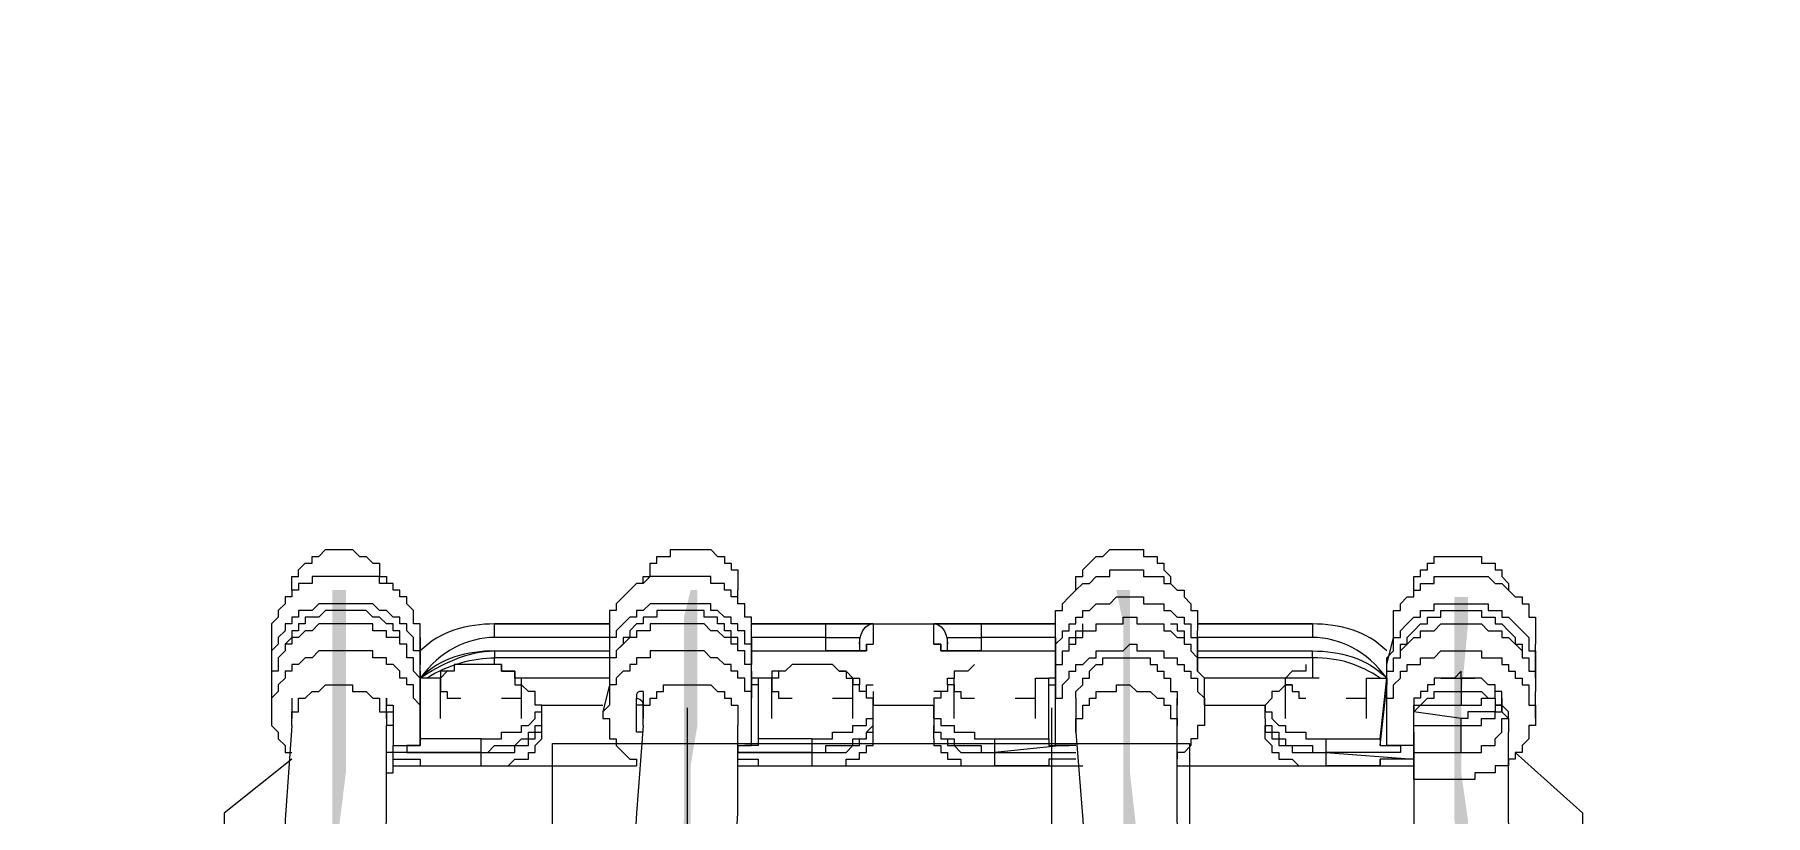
# Model space of a CAD drawing. Header units: millimetres. Extents: x 25083 to 52777, y 24772 to 45779.
# Drawn here: x 49221.9 to 49317, y 36977 to 37019.9 of the extents above; entities that cross this region are included whole.
import ezdxf

# ---------------------------------------------------------------- set-up
doc = ezdxf.new("R2010")
doc.units = ezdxf.units.MM
doc.layers.add('小车', color=7, linetype='Continuous')
doc.styles.get("Standard").update_dxf_attribs({"font": ''})
doc.styles.get('Standard').set_extended_font_data('SimSun')
doc.dimstyles.new('15', dxfattribs={"dimtxt": 15, "dimasz": 10, "dimexe": 2, "dimexo": 1, "dimgap": 1, "dimtad": 1, "dimdsep": 46, "dimtxsty": 'Standard', "dimcen": 2.5, "dimadec": 0, "dimazin": 0, "dimtfac": 1, "dimtmove": 2, "dimatfit": 3, "dimfxl": 1, "dimtolj": 1, "dimarcsym": 0})

# ---------------------------------------------------------------- blocks, each defined once
blk = doc.blocks.new('zw$D2F4')
h = blk.add_hatch(color=7)
h.dxf.hatch_style = 2
h.paths.add_polyline_path([(349.077, 1107.021), (349.077, 1108.878), (348.335, 1108.878), (348.335, 1107.021)])
h = blk.add_hatch(color=7)
h.dxf.hatch_style = 2
h.paths.add_polyline_path([(368.388, 1107.393), (368.388, 1108.878), (368.017, 1108.878), (367.645, 1107.393)])
h = blk.add_hatch(color=7)
h.dxf.hatch_style = 2
h.paths.add_polyline_path([(392.155, 1107.021), (392.155, 1108.878), (391.412, 1108.878), (391.784, 1107.021)])
h = blk.add_hatch(color=7)
h.dxf.hatch_style = 2
h.paths.add_polyline_path([(410.723, 1107.021), (410.723, 1108.507), (409.98, 1108.507), (409.98, 1107.021)])
h = blk.add_hatch(color=7)
h.dxf.hatch_style = 2
h.paths.add_polyline_path([(349.077, 1102.936), (349.077, 1107.021), (348.335, 1107.021), (348.335, 1102.936)])
h = blk.add_hatch(color=7)
h.dxf.hatch_style = 2
h.paths.add_polyline_path([(368.388, 1103.308), (368.388, 1107.393), (367.645, 1107.393), (367.645, 1103.308)])
h = blk.add_hatch(color=7)
h.dxf.hatch_style = 2
h.paths.add_polyline_path([(392.155, 1102.936), (392.155, 1107.021), (391.784, 1107.021), (391.784, 1102.936)])
h = blk.add_hatch(color=7)
h.dxf.hatch_style = 2
h.paths.add_polyline_path([(410.352, 1102.936), (410.723, 1107.021), (409.98, 1107.021), (409.98, 1102.936)])
h = blk.add_hatch(color=7)
h.dxf.hatch_style = 2
h.paths.add_polyline_path([(368.388, 1101.451), (368.388, 1103.308), (367.645, 1103.308), (367.645, 1101.451)])
h = blk.add_hatch(color=7)
h.dxf.hatch_style = 2
h.paths.add_polyline_path([(349.077, 1101.451), (349.077, 1102.936), (348.335, 1102.936), (348.335, 1101.451)])
h = blk.add_hatch(color=7)
h.dxf.hatch_style = 2
h.paths.add_polyline_path([(392.155, 1101.079), (392.155, 1102.936), (391.784, 1102.936), (391.784, 1101.079)])
h = blk.add_hatch(color=7)
h.dxf.hatch_style = 2
h.paths.add_polyline_path([(410.352, 1101.079), (410.352, 1102.936), (409.98, 1102.936), (409.98, 1101.079)])
h = blk.add_hatch(color=7)
edge = h.paths.add_edge_path(flags=0)
edge.add_spline(control_points=[(347.221, 1052.431), (347.221, 1052.431), (347.221, 1063.201), (347.221, 1063.201), (347.221, 1063.201), (346.849, 1063.201), (346.849, 1063.201), (346.849, 1063.201), (346.849, 1052.431), (346.849, 1052.431), (346.849, 1052.431), (347.221, 1052.431), (347.221, 1052.431), (347.221, 1052.431), (347.221, 1052.431), (347.221, 1052.431)], knot_values=[0, 0, 0, 0, 1, 1, 1, 2, 2, 2, 3, 3, 3, 4, 4, 4, 5, 5, 5, 5], degree=3, periodic=0)
edge = h.paths.add_edge_path(flags=0)
edge.add_spline(control_points=[(347.963, 1073.599), (347.963, 1073.599), (347.963, 1077.684), (347.963, 1077.684), (347.963, 1077.684), (348.335, 1082.883), (348.335, 1082.883), (348.335, 1082.883), (348.335, 1087.711), (348.335, 1087.711), (348.335, 1087.711), (348.706, 1092.167), (348.706, 1092.167), (348.706, 1092.167), (348.706, 1095.88), (348.706, 1095.88), (348.706, 1095.88), (349.077, 1098.851), (349.077, 1098.851), (349.077, 1098.851), (349.077, 1101.451), (349.077, 1101.451), (349.077, 1101.451), (348.335, 1101.451), (348.335, 1101.451), (348.335, 1101.451), (348.335, 1098.851), (348.335, 1098.851), (348.335, 1098.851), (348.335, 1098.851), (348.335, 1098.851), (348.335, 1098.851), (348.335, 1092.167), (348.335, 1092.167), (348.335, 1092.167), (347.963, 1087.711), (347.963, 1087.711), (347.963, 1087.711), (347.592, 1082.883), (347.592, 1082.883), (347.592, 1082.883), (347.592, 1077.684), (347.592, 1077.684), (347.592, 1077.684), (347.221, 1074.342), (347.221, 1074.342), (347.221, 1074.342), (347.221, 1073.599), (347.221, 1073.599), (347.221, 1073.599), (347.963, 1073.599), (347.963, 1073.599), (347.963, 1073.599), (347.963, 1073.599), (347.963, 1073.599)], knot_values=[0, 0, 0, 0, 1, 1, 1, 2, 2, 2, 3, 3, 3, 4, 4, 4, 5, 5, 5, 6, 6, 6, 7, 7, 7, 8, 8, 8, 9, 9, 9, 10, 10, 10, 11, 11, 11, 12, 12, 12, 13, 13, 13, 14, 14, 14, 15, 15, 15, 16, 16, 16, 17, 17, 17, 18, 18, 18, 18], degree=3, periodic=0)
h = blk.add_hatch(color=7)
edge = h.paths.add_edge_path(flags=0)
edge.add_spline(control_points=[(366.16, 1052.803), (366.16, 1052.803), (366.16, 1060.601), (366.16, 1060.601), (366.16, 1060.601), (366.531, 1063.572), (366.531, 1063.572), (366.531, 1063.572), (365.789, 1063.572), (365.789, 1063.572), (365.789, 1063.572), (365.789, 1052.803), (365.789, 1052.803), (365.789, 1052.803), (366.16, 1052.803), (366.16, 1052.803), (366.16, 1052.803), (366.16, 1052.803), (366.16, 1052.803)], knot_values=[0, 0, 0, 0, 1, 1, 1, 2, 2, 2, 3, 3, 3, 4, 4, 4, 5, 5, 5, 6, 6, 6, 6], degree=3, periodic=0)
edge = h.paths.add_edge_path(flags=0)
edge.add_spline(control_points=[(366.903, 1073.97), (366.903, 1073.97), (366.903, 1077.684), (366.903, 1077.684), (366.903, 1077.684), (367.274, 1082.883), (367.274, 1082.883), (367.274, 1082.883), (367.645, 1087.711), (367.645, 1087.711), (367.645, 1087.711), (368.017, 1092.167), (368.017, 1092.167), (368.017, 1092.167), (368.017, 1099.223), (368.017, 1099.223), (368.017, 1099.223), (368.388, 1101.451), (368.388, 1101.451), (368.388, 1101.451), (367.645, 1101.451), (367.645, 1101.451), (367.645, 1101.451), (367.645, 1099.223), (367.645, 1099.223), (367.645, 1099.223), (367.645, 1099.223), (367.645, 1099.223), (367.645, 1099.223), (367.645, 1096.252), (367.645, 1096.252), (367.645, 1096.252), (367.274, 1092.167), (367.274, 1092.167), (367.274, 1092.167), (367.274, 1087.711), (367.274, 1087.711), (367.274, 1087.711), (366.903, 1082.883), (366.903, 1082.883), (366.903, 1082.883), (366.531, 1077.684), (366.531, 1077.684), (366.531, 1077.684), (366.531, 1074.713), (366.531, 1074.713), (366.531, 1074.713), (366.16, 1073.97), (366.16, 1073.97), (366.16, 1073.97), (366.903, 1073.97), (366.903, 1073.97), (366.903, 1073.97), (366.903, 1073.97), (366.903, 1073.97)], knot_values=[0, 0, 0, 0, 1, 1, 1, 2, 2, 2, 3, 3, 3, 4, 4, 4, 5, 5, 5, 6, 6, 6, 7, 7, 7, 8, 8, 8, 9, 9, 9, 10, 10, 10, 11, 11, 11, 12, 12, 12, 13, 13, 13, 14, 14, 14, 15, 15, 15, 16, 16, 16, 17, 17, 17, 18, 18, 18, 18], degree=3, periodic=0)
h = blk.add_hatch(color=7)
edge = h.paths.add_edge_path(flags=0)
edge.add_spline(control_points=[(394.383, 1052.06), (394.383, 1052.06), (394.383, 1055.774), (394.383, 1055.774), (394.383, 1055.774), (394.012, 1059.487), (394.012, 1059.487), (394.012, 1059.487), (394.012, 1062.458), (394.012, 1062.458), (394.012, 1062.458), (393.641, 1062.458), (393.641, 1062.458), (393.641, 1062.458), (393.641, 1052.06), (393.641, 1052.06), (393.641, 1052.06), (394.383, 1052.06), (394.383, 1052.06), (394.383, 1052.06), (394.383, 1052.06), (394.383, 1052.06)], knot_values=[0, 0, 0, 0, 1, 1, 1, 2, 2, 2, 3, 3, 3, 4, 4, 4, 5, 5, 5, 6, 6, 6, 7, 7, 7, 7], degree=3, periodic=0)
edge = h.paths.add_edge_path(flags=0)
edge.add_spline(control_points=[(393.641, 1073.227), (393.641, 1073.227), (393.641, 1076.57), (393.641, 1076.57), (393.641, 1076.57), (393.269, 1081.769), (393.269, 1081.769), (393.269, 1081.769), (392.526, 1091.424), (392.526, 1091.424), (392.526, 1091.424), (392.526, 1095.509), (392.526, 1095.509), (392.526, 1095.509), (392.155, 1098.851), (392.155, 1098.851), (392.155, 1098.851), (392.155, 1101.079), (392.155, 1101.079), (392.155, 1101.079), (391.784, 1101.079), (391.784, 1101.079), (391.784, 1101.079), (391.784, 1095.509), (391.784, 1095.509), (391.784, 1095.509), (392.526, 1086.596), (392.526, 1086.596), (392.526, 1086.596), (392.526, 1081.769), (392.526, 1081.769), (392.526, 1081.769), (392.898, 1076.57), (392.898, 1076.57), (392.898, 1076.57), (393.269, 1073.599), (393.269, 1073.599), (393.269, 1073.599), (393.269, 1073.227), (393.269, 1073.227), (393.269, 1073.227), (393.641, 1073.227), (393.641, 1073.227), (393.641, 1073.227), (393.641, 1073.227), (393.641, 1073.227)], knot_values=[0, 0, 0, 0, 1, 1, 1, 2, 2, 2, 3, 3, 3, 4, 4, 4, 5, 5, 5, 6, 6, 6, 7, 7, 7, 8, 8, 8, 9, 9, 9, 10, 10, 10, 11, 11, 11, 12, 12, 12, 13, 13, 13, 14, 14, 14, 15, 15, 15, 15], degree=3, periodic=0)
h = blk.add_hatch(color=7)
edge = h.paths.add_edge_path(flags=0)
edge.add_spline(control_points=[(412.208, 1052.431), (412.208, 1052.431), (412.208, 1056.145), (412.208, 1056.145), (412.208, 1056.145), (411.837, 1060.23), (411.837, 1060.23), (411.837, 1060.23), (411.837, 1063.201), (411.837, 1063.201), (411.837, 1063.201), (411.466, 1063.201), (411.466, 1063.201), (411.466, 1063.201), (411.466, 1052.431), (411.466, 1052.431), (411.466, 1052.431), (412.208, 1052.431), (412.208, 1052.431), (412.208, 1052.431), (412.208, 1052.431), (412.208, 1052.431)], knot_values=[0, 0, 0, 0, 1, 1, 1, 2, 2, 2, 3, 3, 3, 4, 4, 4, 5, 5, 5, 6, 6, 6, 7, 7, 7, 7], degree=3, periodic=0)
edge = h.paths.add_edge_path(flags=0)
edge.add_spline(control_points=[(411.466, 1073.97), (411.466, 1073.97), (411.466, 1078.798), (411.466, 1078.798), (411.466, 1078.798), (410.723, 1088.453), (410.723, 1088.453), (410.723, 1088.453), (410.723, 1096.252), (410.723, 1096.252), (410.723, 1096.252), (410.352, 1098.851), (410.352, 1098.851), (410.352, 1098.851), (410.352, 1101.079), (410.352, 1101.079), (410.352, 1101.079), (409.98, 1101.079), (409.98, 1101.079), (409.98, 1101.079), (409.98, 1096.252), (409.98, 1096.252), (409.98, 1096.252), (410.352, 1092.91), (410.352, 1092.91), (410.352, 1092.91), (410.352, 1088.453), (410.352, 1088.453), (410.352, 1088.453), (410.723, 1083.626), (410.723, 1083.626), (410.723, 1083.626), (410.723, 1078.798), (410.723, 1078.798), (410.723, 1078.798), (411.094, 1074.713), (411.094, 1074.713), (411.094, 1074.713), (411.094, 1073.97), (411.094, 1073.97), (411.094, 1073.97), (411.466, 1073.97), (411.466, 1073.97), (411.466, 1073.97), (411.466, 1073.97), (411.466, 1073.97)], knot_values=[0, 0, 0, 0, 1, 1, 1, 2, 2, 2, 3, 3, 3, 4, 4, 4, 5, 5, 5, 6, 6, 6, 7, 7, 7, 8, 8, 8, 9, 9, 9, 10, 10, 10, 11, 11, 11, 12, 12, 12, 13, 13, 13, 14, 14, 14, 15, 15, 15, 15], degree=3, periodic=0)
at = {"color": 7, "lineweight": 5}
for points in [[(346.107, 1108.878), (346.107, 1109.621), (346.478, 1109.621), (346.478, 1109.992), (346.849, 1110.363), (347.221, 1110.363), (347.221, 1110.735), (347.592, 1110.735), (347.963, 1111.106), (348.706, 1111.106)], [(348.706, 1111.106), (349.449, 1111.106), (349.82, 1110.735), (350.192, 1110.735), (350.563, 1110.363), (350.934, 1110.363), (350.934, 1109.621), (351.306, 1109.621), (351.306, 1109.249)], [(365.417, 1109.249), (365.417, 1109.621), (365.789, 1109.621), (365.789, 1110.363), (366.16, 1110.363), (366.16, 1110.735), (366.531, 1110.735), (366.903, 1110.735), (366.903, 1111.106), (368.017, 1111.106)], [(368.017, 1111.106), (369.131, 1111.106), (369.502, 1110.735), (369.874, 1110.735), (369.874, 1110.363), (370.245, 1110.363), (370.245, 1109.992), (370.616, 1109.992), (370.616, 1108.878)], [(389.184, 1108.878), (389.184, 1109.621), (389.556, 1109.621), (389.556, 1109.992), (389.927, 1110.363), (390.298, 1110.735), (390.67, 1110.735), (391.041, 1111.106), (391.784, 1111.106)], [(391.784, 1111.106), (392.898, 1111.106), (392.898, 1110.735), (393.641, 1110.735), (393.641, 1110.363), (394.012, 1110.363), (394.012, 1109.992), (394.383, 1109.621), (394.383, 1109.249)], [(407.752, 1108.878), (407.752, 1109.621), (408.124, 1109.621), (408.124, 1109.992), (408.495, 1109.992), (408.495, 1110.363), (408.866, 1110.363), (408.866, 1110.735), (410.352, 1110.735)], [(410.352, 1110.735), (411.466, 1110.735), (411.466, 1110.363), (412.208, 1110.363), (412.208, 1109.992), (412.58, 1109.992), (412.58, 1109.621), (412.951, 1109.249), (412.951, 1108.878)], [(389.184, 1108.878), (389.556, 1109.249), (389.927, 1109.249), (390.298, 1109.621), (391.041, 1109.621), (391.041, 1109.992), (392.155, 1109.992), (392.898, 1109.992), (392.898, 1109.621), (394.012, 1109.621), (394.012, 1109.249), (394.383, 1109.249), (394.755, 1108.878)], [(353.162, 1106.278), (353.162, 1107.021), (352.791, 1107.021), (352.791, 1107.764), (352.42, 1108.135), (352.42, 1108.507), (352.048, 1108.507), (352.048, 1108.878), (351.677, 1108.878), (351.677, 1109.249), (351.306, 1109.249), (350.934, 1109.249), (350.934, 1109.621), (347.221, 1109.621), (347.221, 1109.249), (346.478, 1109.249), (346.478, 1108.878), (346.107, 1108.878), (346.107, 1108.507), (345.735, 1108.507), (345.735, 1108.135), (345.364, 1107.764), (345.364, 1107.393), (344.993, 1107.021), (344.993, 1106.278)], [(346.107, 1108.878), (346.107, 1108.507)], [(371.359, 1106.278), (371.359, 1107.393), (370.988, 1107.393), (370.988, 1108.135), (370.616, 1108.135), (370.616, 1108.507), (370.245, 1108.507), (370.245, 1108.878), (369.874, 1108.878), (369.874, 1109.249), (369.502, 1109.249), (369.131, 1109.249), (369.131, 1109.621), (365.789, 1109.621), (365.417, 1109.249), (365.046, 1109.249), (363.932, 1108.135), (363.932, 1107.764), (363.56, 1107.764), (363.56, 1106.278)], [(370.616, 1108.135), (370.616, 1108.878)], [(388.07, 1106.278), (388.07, 1107.764), (388.442, 1107.764), (388.442, 1108.135), (388.813, 1108.507), (389.184, 1108.878)], [(394.755, 1108.878), (395.126, 1108.878), (395.126, 1108.507), (395.497, 1108.135), (395.497, 1107.764), (395.869, 1107.764), (395.869, 1107.393), (395.869, 1107.021), (395.869, 1106.65)], [(406.638, 1106.278), (406.638, 1107.764), (407.009, 1107.764), (407.009, 1108.135), (407.381, 1108.507), (407.752, 1108.507), (407.752, 1108.878), (408.124, 1108.878), (408.124, 1109.249), (408.495, 1109.249), (408.866, 1109.249), (408.866, 1109.621), (411.837, 1109.621), (412.208, 1109.249), (412.58, 1109.249), (413.323, 1108.507), (413.694, 1108.507), (413.694, 1108.135), (414.065, 1108.135), (414.065, 1107.393), (414.437, 1107.393), (414.437, 1105.907)], [(351.306, 1107.021), (350.934, 1107.393), (350.563, 1107.393), (350.192, 1107.764), (348.335, 1107.764), (347.963, 1107.764), (347.592, 1107.393), (346.849, 1107.393), (346.849, 1107.021), (346.478, 1107.021), (346.478, 1106.65), (346.107, 1106.65), (346.107, 1106.278), (345.735, 1105.907), (345.735, 1105.536)], [(353.162, 1104.793), (353.162, 1105.536), (352.791, 1105.536), (352.791, 1106.278), (352.42, 1106.65), (352.42, 1107.021), (352.048, 1107.021), (352.048, 1107.393), (351.677, 1107.393), (351.306, 1107.764), (350.934, 1107.764), (350.563, 1108.135), (347.592, 1108.135), (347.221, 1107.764), (346.478, 1107.764), (346.478, 1107.393), (346.107, 1107.393), (346.107, 1107.021)], [(370.616, 1107.021), (370.245, 1107.021), (370.245, 1107.393), (369.874, 1107.393), (369.502, 1107.764), (369.131, 1107.764), (369.131, 1108.135), (367.274, 1108.135), (366.903, 1108.135), (365.789, 1108.135), (365.417, 1107.764), (365.046, 1107.764), (365.046, 1107.393), (364.675, 1107.393), (363.932, 1106.65), (363.932, 1106.278), (363.56, 1106.278), (363.56, 1104.793)], [(370.616, 1105.536), (370.616, 1106.278), (370.245, 1106.278), (370.245, 1106.65), (369.874, 1106.65), (369.874, 1107.021), (369.502, 1107.021), (369.502, 1107.393), (368.759, 1107.393), (368.759, 1107.764), (366.16, 1107.764), (366.16, 1107.393), (365.417, 1107.393)], [(389.184, 1107.021), (389.184, 1107.393), (389.556, 1107.393), (389.556, 1107.764), (389.927, 1107.764), (390.298, 1108.135), (391.041, 1108.135), (391.412, 1108.507), (392.155, 1108.507), (392.898, 1108.507), (392.898, 1108.135), (394.012, 1108.135), (394.012, 1107.764), (394.383, 1107.764), (394.755, 1107.393)], [(407.381, 1107.021), (407.752, 1107.393), (408.124, 1107.393), (408.124, 1107.764), (408.866, 1107.764), (408.866, 1108.135), (410.723, 1108.135), (411.094, 1108.135), (411.837, 1108.135), (411.837, 1107.764), (412.58, 1107.764), (412.58, 1107.393), (412.951, 1107.393), (414.065, 1106.278), (414.065, 1105.536), (414.437, 1105.536), (414.437, 1104.422)], [(407.752, 1106.65), (408.124, 1107.021), (408.495, 1107.021), (408.495, 1107.393), (409.238, 1107.393), (409.238, 1107.764), (410.352, 1107.764), (411.466, 1107.764), (411.466, 1107.393), (412.208, 1107.393), (412.208, 1107.021), (412.58, 1107.021), (412.951, 1106.65)], [(353.162, 1103.679), (353.162, 1104.05), (352.791, 1104.422), (352.791, 1105.164), (352.42, 1105.164), (352.42, 1105.907), (352.048, 1105.907), (352.048, 1106.278), (351.306, 1106.278), (351.306, 1106.65), (350.934, 1106.65), (350.563, 1106.65), (350.563, 1107.021), (347.592, 1107.021), (347.221, 1106.65), (346.849, 1106.65), (346.478, 1106.278), (346.107, 1106.278), (346.107, 1105.907), (345.735, 1105.907), (345.735, 1105.536), (345.364, 1105.164), (345.364, 1104.422), (344.993, 1104.422), (344.993, 1103.679)], [(346.107, 1107.021), (345.735, 1107.021), (345.735, 1106.65), (345.364, 1106.278), (345.364, 1105.907), (344.993, 1105.536), (344.993, 1105.164), (344.993, 1104.793)], [(352.42, 1105.536), (352.42, 1105.907), (352.048, 1105.907), (352.048, 1106.65), (351.677, 1106.65), (351.677, 1107.021), (351.306, 1107.021)], [(357.247, 1106.278), (357.247, 1107.021)], [(363.56, 1107.021), (357.247, 1107.021)], [(357.247, 1107.021), (363.56, 1107.021)], [(371.359, 1103.679), (371.359, 1104.793), (370.988, 1104.793), (370.988, 1105.536), (370.616, 1105.536), (370.616, 1105.907), (370.245, 1105.907), (370.245, 1106.278), (369.874, 1106.278), (369.502, 1106.65), (369.131, 1106.65), (368.759, 1107.021), (365.789, 1107.021), (365.789, 1106.65), (365.046, 1106.65), (365.046, 1106.278), (364.675, 1106.278), (363.932, 1105.536), (363.932, 1105.164), (363.56, 1105.164), (363.56, 1103.679)], [(365.417, 1107.393), (365.417, 1107.021), (365.046, 1107.021), (364.675, 1106.65), (364.675, 1106.278), (364.303, 1106.278), (364.303, 1105.907), (363.932, 1105.536)], [(371.359, 1104.793), (371.359, 1105.907), (370.988, 1105.907), (370.988, 1106.65), (370.616, 1106.65), (370.616, 1107.021)], [(375.444, 1107.021), (371.359, 1107.021)], [(371.359, 1107.021), (388.07, 1107.021)], [(375.444, 1105.536), (375.444, 1107.021)], [(378.043, 1107.021), (375.444, 1107.021)], [(378.043, 1107.021), (378.043, 1105.907)], [(381.386, 1105.907), (381.386, 1107.021)], [(383.985, 1107.021), (381.386, 1107.021)], [(383.985, 1107.021), (383.985, 1105.536)], [(388.07, 1107.021), (383.985, 1107.021)], [(388.07, 1103.679), (388.07, 1104.793), (388.442, 1104.793), (388.442, 1105.536), (388.813, 1105.536), (388.813, 1105.907), (389.184, 1105.907), (389.184, 1106.278), (389.556, 1106.278), (389.556, 1106.65), (389.927, 1106.65), (390.298, 1106.65), (390.298, 1107.021), (391.784, 1107.021), (391.784, 1107.393), (392.526, 1107.393), (392.526, 1107.021), (394.012, 1107.021), (394.012, 1106.65), (394.383, 1106.65), (394.755, 1106.278), (395.126, 1106.278), (395.126, 1105.907), (395.497, 1105.907), (395.497, 1105.536), (395.869, 1105.164), (395.869, 1104.422), (396.24, 1104.05)], [(388.07, 1104.793), (388.07, 1105.907), (388.442, 1106.278), (388.442, 1106.65), (388.813, 1106.65), (388.813, 1107.021), (389.184, 1107.021)], [(388.813, 1105.536), (388.813, 1106.278), (389.184, 1106.278), (389.184, 1106.65), (389.556, 1106.65), (389.556, 1107.021)], [(394.383, 1107.021), (394.755, 1107.021), (394.755, 1106.65), (395.126, 1106.65), (395.126, 1105.907)], [(394.755, 1107.393), (395.126, 1107.393), (395.126, 1107.021), (395.497, 1107.021), (395.497, 1106.278), (395.869, 1106.278), (395.869, 1105.907), (395.869, 1105.536), (395.869, 1105.164)], [(402.182, 1107.021), (395.869, 1107.021)], [(395.869, 1107.021), (402.182, 1107.021)], [(402.182, 1107.021), (402.182, 1106.278)], [(406.267, 1103.679), (406.267, 1104.422), (406.638, 1104.422), (406.638, 1105.164), (407.009, 1105.164), (407.009, 1105.536), (407.752, 1106.278), (408.124, 1106.278), (408.124, 1106.65), (408.495, 1106.65), (408.866, 1106.65), (409.238, 1107.021), (411.466, 1107.021), (411.837, 1106.65), (412.58, 1106.65), (412.58, 1106.278), (412.951, 1106.278), (413.694, 1105.536), (413.694, 1105.164), (414.065, 1105.164), (414.065, 1104.422), (414.437, 1104.422), (414.437, 1103.308)], [(406.267, 1104.793), (406.267, 1105.164), (406.638, 1105.536), (406.638, 1106.278), (407.009, 1106.278), (407.009, 1106.65), (407.381, 1107.021)], [(344.993, 1106.278), (344.993, 1104.793)], [(353.162, 1104.422), (353.162, 1106.278)], [(353.162, 1106.278), (353.162, 1104.793)], [(363.56, 1106.278), (357.247, 1106.278)], [(363.56, 1106.278), (363.56, 1104.793)], [(375.444, 1106.278), (371.359, 1106.278)], [(371.359, 1104.422), (371.359, 1106.278)], [(371.359, 1106.278), (371.359, 1104.793)], [(375.444, 1106.278), (377.301, 1106.278), (377.301, 1105.907)], [(377.672, 1105.907), (377.672, 1105.536), (375.444, 1105.536)], [(377.301, 1105.907), (377.301, 1105.536)], [(377.672, 1105.536), (377.672, 1105.907), (378.043, 1105.907)], [(377.672, 1105.907), (378.043, 1105.907)], [(381.386, 1105.907), (381.757, 1105.907), (381.757, 1105.536)], [(383.985, 1105.536), (381.757, 1105.536), (381.757, 1105.907)], [(382.128, 1105.907), (382.128, 1106.278), (383.985, 1106.278)], [(382.128, 1105.536), (382.128, 1105.907)], [(388.07, 1106.278), (383.985, 1106.278)], [(388.07, 1106.278), (388.07, 1104.793)], [(388.07, 1104.793), (388.07, 1106.278)], [(388.07, 1102.194), (388.07, 1102.936), (388.442, 1102.936), (388.442, 1103.679), (388.813, 1104.05), (388.813, 1104.422), (389.184, 1104.422), (389.184, 1104.793), (389.556, 1104.793), (389.927, 1105.164), (390.298, 1105.164), (390.298, 1105.536), (391.784, 1105.536), (392.155, 1105.907), (392.526, 1105.907), (392.526, 1105.536), (394.012, 1105.536), (394.012, 1105.164), (394.755, 1105.164), (394.755, 1104.793), (395.126, 1104.793), (395.126, 1104.422), (395.497, 1104.422), (395.497, 1104.05), (395.869, 1104.05), (395.869, 1103.308), (396.24, 1102.936), (396.24, 1102.565)], [(395.869, 1105.164), (395.869, 1106.65)], [(402.182, 1106.278), (395.869, 1106.278)], [(406.267, 1104.793), (406.638, 1106.278)], [(407.009, 1105.536), (407.009, 1105.907), (407.381, 1105.907), (407.381, 1106.278), (407.752, 1106.65)], [(412.951, 1106.65), (413.323, 1106.278), (413.323, 1105.907), (413.694, 1105.907), (413.694, 1105.536)], [(414.437, 1104.422), (414.437, 1105.907)], [(353.162, 1102.194), (353.162, 1102.565), (352.791, 1102.936), (352.791, 1103.679), (352.42, 1103.679), (352.42, 1104.05), (352.048, 1104.05), (352.048, 1104.422), (351.677, 1104.793), (351.306, 1104.793), (351.306, 1105.164), (350.934, 1105.164), (350.563, 1105.164), (350.563, 1105.536), (347.592, 1105.536), (347.221, 1105.164), (346.849, 1105.164), (346.478, 1104.793), (346.107, 1104.793), (346.107, 1104.422), (345.735, 1104.422), (345.735, 1104.05), (345.364, 1103.679), (345.364, 1103.308), (344.993, 1102.936), (344.993, 1102.194)], [(357.247, 1105.536), (357.247, 1105.164)], [(357.247, 1105.536), (363.56, 1105.536)], [(357.247, 1105.536), (363.56, 1105.536)], [(357.247, 1104.793), (357.247, 1105.164)], [(363.56, 1105.164), (357.247, 1105.164)], [(371.359, 1102.194), (371.359, 1103.308), (370.988, 1103.308), (370.988, 1104.05), (370.616, 1104.05), (370.616, 1104.422), (370.245, 1104.422), (370.245, 1104.793), (369.874, 1104.793), (369.502, 1105.164), (369.131, 1105.164), (368.759, 1105.536), (365.789, 1105.536), (365.789, 1105.164), (365.046, 1105.164), (365.046, 1104.793), (364.675, 1104.793), (364.675, 1104.422), (364.303, 1104.422), (363.932, 1104.05), (363.932, 1103.679), (363.56, 1103.679), (363.56, 1102.565), (363.189, 1102.194)], [(371.359, 1105.536), (375.444, 1105.536)], [(371.359, 1105.536), (375.444, 1105.536)], [(375.444, 1105.536), (377.672, 1105.536)], [(381.757, 1105.536), (383.985, 1105.536)], [(383.985, 1105.536), (388.07, 1105.536)], [(383.985, 1105.536), (388.07, 1105.536)], [(389.184, 1102.936), (389.184, 1103.308), (389.556, 1103.679), (389.556, 1104.05), (389.927, 1104.05), (389.927, 1104.422), (390.298, 1104.793), (390.67, 1104.793), (390.67, 1105.164), (391.784, 1105.164)], [(391.784, 1105.164), (393.269, 1105.164), (393.269, 1104.793), (393.641, 1104.793), (393.641, 1104.422), (394.012, 1104.422), (394.012, 1104.05), (394.383, 1104.05), (394.383, 1103.308), (394.755, 1103.308), (394.755, 1102.936)], [(395.869, 1105.536), (402.182, 1105.536)], [(395.869, 1105.536), (402.182, 1105.536)], [(402.182, 1105.164), (395.869, 1105.164)], [(402.182, 1105.164), (402.182, 1105.536)], [(402.182, 1105.164), (402.182, 1104.05)], [(406.267, 1102.194), (406.267, 1102.936), (406.638, 1102.936), (406.638, 1103.679), (407.009, 1104.05), (407.009, 1104.422), (407.381, 1104.422), (407.381, 1104.793), (408.124, 1104.793), (408.124, 1105.164), (408.495, 1105.164), (408.866, 1105.164), (409.238, 1105.536), (411.466, 1105.536), (411.466, 1105.164), (412.58, 1105.164), (412.58, 1104.793), (412.951, 1104.793), (412.951, 1104.422), (413.323, 1104.422), (413.323, 1104.05), (413.694, 1104.05), (413.694, 1103.679), (414.065, 1103.679), (414.065, 1102.565), (414.437, 1102.565), (414.437, 1101.822)], [(353.162, 1102.936), (353.162, 1104.793)], [(353.162, 1104.422), (353.162, 1102.936)], [(353.162, 1104.05), (353.162, 1100.708)], [(354.276, 1104.05), (353.162, 1104.05)], [(355.391, 1104.793), (355.019, 1104.793), (355.019, 1104.422), (354.276, 1104.422), (354.276, 1104.05)], [(355.391, 1104.793), (355.019, 1104.793), (355.019, 1104.422), (354.648, 1104.422), (354.276, 1104.05), (354.276, 1103.679)], [(354.276, 1101.822), (354.276, 1104.05)], [(356.505, 1104.793), (355.391, 1104.793)], [(357.619, 1104.793), (355.391, 1104.793)], [(357.619, 1104.793), (356.505, 1104.793)], [(358.733, 1104.05), (358.361, 1104.05), (358.361, 1104.422), (357.619, 1104.422), (357.619, 1104.793)], [(357.619, 1104.793), (357.619, 1104.422), (358.361, 1104.422), (358.361, 1104.05), (358.361, 1103.679), (358.733, 1103.679)], [(358.733, 1101.822), (358.733, 1104.05)], [(363.56, 1104.05), (358.733, 1104.05)], [(371.359, 1102.936), (371.359, 1104.793)], [(371.359, 1104.422), (371.359, 1102.936)], [(372.473, 1104.05), (371.359, 1104.05)], [(371.73, 1104.05), (371.73, 1100.708)], [(372.473, 1104.05), (371.73, 1104.05)], [(373.587, 1104.793), (373.216, 1104.422), (372.473, 1104.422), (372.473, 1104.05)], [(373.587, 1104.793), (373.216, 1104.422), (372.844, 1104.422), (372.844, 1104.05), (372.473, 1104.05), (372.473, 1103.679)], [(372.473, 1101.822), (372.473, 1104.05)], [(374.701, 1104.793), (373.587, 1104.793)], [(375.815, 1104.793), (373.587, 1104.793)], [(375.815, 1104.793), (374.701, 1104.793)], [(376.929, 1104.05), (376.558, 1104.422), (376.187, 1104.422), (375.815, 1104.793)], [(375.815, 1104.793), (376.187, 1104.422), (376.558, 1104.422), (376.558, 1104.05), (376.929, 1104.05), (376.929, 1103.679)], [(376.929, 1101.822), (376.929, 1104.05)], [(376.929, 1104.05), (377.301, 1104.05), (377.301, 1103.679)], [(382.128, 1103.679), (382.128, 1104.05), (382.5, 1104.05)], [(383.614, 1104.793), (383.242, 1104.422), (382.5, 1104.422), (382.5, 1104.05)], [(382.5, 1101.822), (382.5, 1104.05)], [(386.956, 1101.822), (386.956, 1104.05)], [(386.956, 1104.05), (387.699, 1104.05)], [(388.07, 1104.05), (387.699, 1104.05)], [(387.699, 1100.708), (387.699, 1104.05)], [(388.07, 1104.793), (388.07, 1102.936)], [(388.07, 1102.936), (388.07, 1104.793)], [(402.182, 1104.05), (396.24, 1104.05)], [(396.24, 1102.565), (396.24, 1104.05)], [(401.81, 1104.793), (401.81, 1104.422), (401.068, 1104.422), (400.696, 1104.05)], [(400.696, 1101.822), (400.696, 1104.05)], [(405.153, 1101.822), (405.153, 1104.05)], [(405.153, 1104.05), (406.267, 1104.05)], [(405.895, 1100.708), (406.267, 1104.05)], [(406.267, 1104.05), (406.267, 1104.793)], [(406.267, 1104.05), (406.267, 1103.679)], [(412.951, 1101.822), (412.951, 1102.194), (412.58, 1102.565), (412.58, 1103.308), (412.208, 1103.308), (412.208, 1103.679), (411.837, 1103.679), (411.466, 1104.05), (410.352, 1104.05), (410.352, 1104.422), (409.98, 1104.05), (408.866, 1104.05), (408.866, 1103.679), (408.495, 1103.679), (408.495, 1103.308), (408.124, 1103.308), (408.124, 1102.936), (407.752, 1102.936), (407.752, 1102.194)], [(409.238, 1104.05), (410.352, 1104.05)], [(410.352, 1104.05), (410.352, 1102.565)], [(344.993, 1103.679), (344.993, 1102.194)], [(346.107, 1101.451), (346.107, 1102.194), (346.478, 1102.194), (346.478, 1102.936), (346.849, 1102.936), (347.221, 1103.308), (347.592, 1103.308), (347.963, 1103.679), (348.706, 1103.679)], [(348.706, 1103.679), (349.449, 1103.679), (349.449, 1103.308), (350.192, 1103.308), (350.563, 1102.936), (350.934, 1102.936), (350.934, 1102.194), (351.306, 1102.194), (351.306, 1101.451)], [(353.162, 1101.822), (353.162, 1103.679)], [(353.162, 1102.194), (353.162, 1103.679)], [(354.276, 1103.679), (354.276, 1103.308), (354.648, 1103.308), (354.648, 1102.936), (355.019, 1102.936), (355.391, 1102.936)], [(359.847, 1102.565), (359.476, 1102.565), (359.476, 1103.308), (359.104, 1103.308), (358.733, 1103.679)], [(363.56, 1103.679), (363.189, 1102.194)], [(365.417, 1101.451), (365.417, 1102.565), (365.789, 1102.565), (365.789, 1102.936), (366.16, 1102.936), (366.16, 1103.308), (366.531, 1103.308), (366.531, 1103.679), (368.017, 1103.679)], [(365.417, 1103.308), (365.417, 1102.565)], [(368.017, 1103.679), (369.131, 1103.679), (369.502, 1103.308)], [(369.502, 1103.308), (369.874, 1103.308), (369.874, 1102.936), (370.245, 1102.936), (370.245, 1102.565), (370.616, 1102.565), (370.616, 1102.194), (370.616, 1101.451)], [(371.359, 1101.822), (371.359, 1103.679)], [(371.359, 1102.194), (371.359, 1103.679)], [(371.73, 1103.679), (371.359, 1103.679)], [(372.473, 1103.679), (372.473, 1103.308), (372.844, 1103.308), (372.844, 1102.936), (373.216, 1102.936), (373.587, 1102.936)], [(378.043, 1102.565), (378.043, 1102.936), (377.672, 1102.936), (377.672, 1103.308), (377.301, 1103.308), (377.301, 1103.679), (376.929, 1103.679)], [(377.672, 1103.308), (377.672, 1103.679), (378.043, 1103.679)], [(378.043, 1103.308), (378.043, 1102.565)], [(382.5, 1103.679), (382.128, 1103.679), (382.128, 1103.308), (381.757, 1103.308), (381.757, 1102.936), (381.386, 1102.936), (381.386, 1102.565)], [(381.757, 1103.308), (381.386, 1103.308)], [(382.5, 1103.679), (382.5, 1103.308), (382.871, 1103.308), (382.871, 1102.936), (383.242, 1102.936), (383.614, 1102.936)], [(387.699, 1103.679), (388.07, 1103.679)], [(388.07, 1102.194), (388.07, 1103.679)], [(388.07, 1101.822), (388.07, 1103.679)], [(389.184, 1101.079), (389.184, 1101.822), (389.556, 1101.822), (389.556, 1102.565), (389.927, 1102.565), (389.927, 1102.936), (390.298, 1102.936), (390.298, 1103.308), (391.412, 1103.308), (391.412, 1103.679), (392.155, 1103.679)], [(392.155, 1103.679), (392.526, 1103.308), (393.269, 1103.308), (393.641, 1102.936), (394.012, 1102.936), (394.012, 1102.565), (394.383, 1102.565), (394.383, 1101.822), (394.755, 1101.822), (394.755, 1101.451)], [(400.696, 1103.679), (400.325, 1103.308), (399.954, 1103.308), (399.954, 1102.936), (399.582, 1102.565)], [(400.696, 1103.679), (401.068, 1103.679), (401.068, 1103.308), (401.439, 1103.308), (401.439, 1102.936), (401.81, 1102.936)], [(405.895, 1100.337), (406.267, 1103.679)], [(406.267, 1102.194), (406.267, 1103.679)], [(407.752, 1102.194), (408.495, 1102.936), (408.866, 1102.936), (408.866, 1103.308), (409.238, 1103.308), (410.352, 1103.308)], [(410.352, 1103.308), (411.466, 1103.308), (411.837, 1102.936), (412.208, 1102.936), (412.208, 1102.565), (412.58, 1102.565), (412.58, 1102.194), (412.951, 1101.822)], [(410.352, 1102.565), (411.466, 1102.565), (411.466, 1102.936), (412.208, 1102.936), (412.208, 1103.308)], [(414.437, 1101.822), (414.437, 1103.308)], [(344.993, 1102.194), (344.993, 1101.451), (345.364, 1101.079), (345.364, 1100.708), (345.735, 1100.337), (345.735, 1099.965), (346.107, 1099.965)], [(346.107, 1102.936), (346.107, 1101.822)], [(351.306, 1101.822), (351.306, 1102.936)], [(351.306, 1102.936), (351.306, 1102.565), (351.677, 1102.565), (351.677, 1102.194)], [(351.306, 1102.194), (351.677, 1102.194)], [(351.677, 1102.194), (351.677, 1100.337)], [(353.162, 1100.337), (353.162, 1102.194)], [(356.505, 1100.708), (357.619, 1100.708), (357.619, 1101.079), (358.733, 1101.079), (358.733, 1101.451), (359.104, 1101.451), (359.476, 1101.822), (359.476, 1102.194), (359.847, 1102.194), (359.847, 1102.565)], [(357.619, 1102.936), (358.733, 1102.936)], [(359.847, 1102.565), (363.189, 1102.565)], [(359.847, 1101.822), (359.847, 1102.565)], [(363.189, 1102.194), (363.189, 1101.822), (363.56, 1101.822), (363.56, 1100.708), (363.932, 1100.708), (363.932, 1100.337), (364.303, 1099.965), (364.675, 1099.594), (365.046, 1099.594), (365.046, 1099.223)], [(365.046, 1102.194), (365.046, 1102.936)], [(365.417, 1102.565), (365.046, 1102.565), (365.046, 1102.936)], [(365.046, 1101.451), (365.046, 1102.194)], [(365.417, 1102.565), (365.417, 1101.822)], [(371.359, 1100.337), (371.359, 1102.194)], [(374.701, 1100.708), (375.815, 1100.708), (375.815, 1101.079), (376.929, 1101.079), (376.929, 1101.451), (377.301, 1101.451), (377.672, 1101.451), (377.672, 1101.822), (378.043, 1101.822), (378.043, 1102.565)], [(375.815, 1102.936), (376.929, 1102.936)], [(378.043, 1102.565), (381.386, 1102.565)], [(378.043, 1101.822), (378.043, 1102.565)], [(381.386, 1101.822), (381.386, 1102.565)], [(381.386, 1102.565), (381.386, 1101.822), (381.757, 1101.822), (381.757, 1101.451), (382.5, 1101.451), (382.5, 1101.079), (383.614, 1101.079), (383.614, 1100.708), (384.728, 1100.708)], [(385.842, 1102.936), (386.956, 1102.936)], [(388.07, 1100.337), (388.07, 1102.194)], [(389.184, 1102.936), (389.184, 1101.822)], [(394.755, 1102.936), (394.755, 1102.565)], [(394.755, 1101.451), (394.755, 1102.565)], [(396.24, 1102.565), (396.24, 1101.451), (395.869, 1101.451), (395.869, 1100.708), (395.497, 1100.708), (395.497, 1100.337), (395.126, 1099.965), (394.755, 1099.965), (394.755, 1099.594)], [(396.24, 1102.565), (399.582, 1102.565)], [(399.582, 1101.822), (399.582, 1102.565)], [(399.582, 1102.565), (399.582, 1102.194), (399.954, 1102.194), (399.954, 1101.822), (400.325, 1101.451), (400.696, 1101.451), (400.696, 1101.079), (401.81, 1101.079), (401.81, 1100.708), (402.925, 1100.708)], [(404.039, 1102.936), (405.153, 1102.936)], [(406.267, 1100.337), (406.267, 1102.194)], [(407.752, 1102.194), (407.752, 1102.565)], [(407.752, 1102.565), (410.352, 1102.565)], [(407.752, 1101.079), (407.752, 1102.194)], [(410.352, 1101.822), (407.752, 1102.194)], [(412.58, 1102.936), (412.58, 1102.565), (412.208, 1102.565), (412.208, 1102.194), (410.723, 1102.194), (410.723, 1101.822), (410.352, 1101.822)], [(410.352, 1101.451), (411.466, 1101.451), (411.466, 1101.822), (412.208, 1101.822), (412.208, 1102.194), (412.58, 1102.194), (412.58, 1102.565)], [(346.107, 1101.451), (345.735, 1096.252), (345.735, 1089.939), (345.364, 1082.511), (344.993, 1073.599), (344.621, 1063.572), (344.25, 1052.431)], [(346.107, 1101.451), (346.107, 1101.822)], [(349.82, 1052.431), (349.82, 1063.572), (350.192, 1073.599), (350.563, 1082.511), (350.934, 1089.939), (351.306, 1096.252), (351.306, 1101.451)], [(351.306, 1101.822), (351.306, 1101.451)], [(351.677, 1101.451), (351.306, 1101.451)], [(353.162, 1100.337), (353.162, 1101.822)], [(356.505, 1099.965), (356.876, 1099.965), (357.247, 1100.337), (358.361, 1100.337), (358.733, 1100.708), (359.104, 1100.708), (359.104, 1101.079), (359.476, 1101.079), (359.476, 1101.451), (359.847, 1101.451)], [(356.505, 1099.965), (358.361, 1099.965), (358.361, 1100.337), (359.104, 1100.337), (359.104, 1100.708), (359.476, 1100.708), (359.476, 1101.079), (359.847, 1101.079), (359.847, 1101.451)], [(359.847, 1100.708), (359.847, 1101.451)], [(365.417, 1101.451), (365.046, 1096.623)], [(365.417, 1101.079), (365.046, 1101.079), (365.046, 1101.451)], [(365.417, 1101.451), (365.417, 1101.822)], [(370.245, 1090.31), (370.616, 1096.623), (370.616, 1101.451)], [(371.359, 1100.337), (371.359, 1101.822)], [(374.701, 1099.965), (375.444, 1099.965), (375.444, 1100.337), (376.929, 1100.337), (376.929, 1100.708), (377.301, 1100.708), (377.672, 1100.708), (377.672, 1101.079), (378.043, 1101.451)], [(374.701, 1099.965), (376.558, 1099.965), (376.929, 1100.337), (377.301, 1100.337), (377.301, 1100.708), (377.672, 1100.708), (377.672, 1101.079), (378.043, 1101.079), (378.043, 1101.451)], [(378.043, 1100.708), (378.043, 1101.451)], [(381.386, 1100.708), (381.386, 1101.451)], [(381.386, 1101.451), (381.386, 1101.079), (381.757, 1101.079), (381.757, 1100.708), (382.5, 1100.708), (382.5, 1100.337), (382.871, 1100.337), (383.985, 1100.337), (383.985, 1099.965), (384.728, 1099.965)], [(381.386, 1101.451), (381.386, 1101.079), (381.757, 1101.079), (381.757, 1100.708), (382.128, 1100.708), (382.128, 1100.337), (382.5, 1100.337), (382.871, 1099.965), (384.728, 1099.965)], [(388.07, 1100.337), (388.07, 1101.822)], [(389.184, 1101.822), (389.184, 1101.079)], [(389.184, 1101.079), (389.556, 1096.252), (389.927, 1089.567), (390.298, 1082.14)], [(396.611, 1052.06), (396.611, 1062.829), (395.869, 1073.227), (395.497, 1082.14), (395.126, 1089.939), (394.755, 1096.252), (394.755, 1101.451)], [(399.582, 1100.708), (399.582, 1101.451)], [(399.582, 1101.451), (399.954, 1101.451), (399.954, 1101.079), (400.325, 1101.079), (400.325, 1100.708), (400.696, 1100.708), (400.696, 1100.337), (401.068, 1100.337), (402.182, 1100.337), (402.182, 1099.965), (402.925, 1099.965)], [(399.582, 1101.451), (399.582, 1101.079), (399.954, 1101.079), (399.954, 1100.708), (400.325, 1100.708), (400.325, 1100.337), (400.696, 1100.337), (401.068, 1100.337), (401.068, 1099.965), (402.925, 1099.965)], [(407.752, 1099.965), (407.752, 1101.451)], [(407.752, 1101.451), (410.352, 1101.451)], [(407.752, 1101.079), (407.752, 1089.939), (408.124, 1082.14), (408.495, 1073.599)], [(410.352, 1101.451), (410.352, 1101.822)], [(410.352, 1099.965), (411.466, 1099.965), (411.466, 1100.337), (412.208, 1100.337), (412.208, 1100.708), (412.58, 1101.079), (412.58, 1101.822), (412.951, 1101.822)], [(410.352, 1099.965), (410.352, 1101.451)], [(412.951, 1101.822), (412.951, 1101.079)], [(414.437, 1101.822), (414.437, 1101.451), (414.065, 1101.451), (414.065, 1100.708), (413.694, 1100.337), (413.694, 1099.965), (413.323, 1099.965), (413.323, 1099.594), (412.951, 1099.594)], [(414.437, 1052.431), (414.437, 1063.572), (414.065, 1073.599), (413.694, 1082.511), (413.323, 1089.939), (412.951, 1096.252), (412.951, 1101.079)], [(351.677, 1099.965), (351.677, 1100.337)], [(351.677, 1099.965), (351.677, 1100.337)], [(351.677, 1100.337), (353.162, 1100.337)], [(352.048, 1100.337), (352.42, 1100.337), (352.42, 1099.965), (352.791, 1099.965)], [(352.791, 1100.337), (352.42, 1100.337)], [(353.162, 1100.337), (352.791, 1100.337)], [(353.162, 1100.708), (353.162, 1100.337)], [(356.505, 1100.708), (353.162, 1100.708)], [(356.505, 1099.965), (356.505, 1100.708)], [(356.505, 1099.223), (357.99, 1099.223), (358.361, 1099.594), (359.104, 1099.594), (359.104, 1099.965), (359.476, 1099.965), (359.476, 1100.337), (359.847, 1100.708)], [(370.616, 1100.337), (371.359, 1100.337)], [(370.616, 1100.337), (370.616, 1099.965), (370.988, 1099.965)], [(371.73, 1100.337), (370.988, 1100.337)], [(371.73, 1100.708), (371.73, 1100.337)], [(374.701, 1100.708), (371.73, 1100.708)], [(374.701, 1099.965), (374.701, 1100.708)], [(374.701, 1099.223), (376.558, 1099.223), (376.558, 1099.594), (377.301, 1099.594), (377.301, 1099.965), (377.672, 1099.965), (377.672, 1100.337), (378.043, 1100.337), (378.043, 1100.708)], [(381.386, 1100.708), (381.386, 1100.337), (381.757, 1100.337), (381.757, 1099.965), (382.128, 1099.965), (382.128, 1099.594), (382.5, 1099.594), (382.871, 1099.594), (382.871, 1099.223), (384.728, 1099.223)], [(384.728, 1099.965), (384.728, 1100.708)], [(384.728, 1100.708), (387.699, 1100.708)], [(388.442, 1100.337), (384.728, 1099.965)], [(387.699, 1100.708), (387.699, 1100.337)], [(387.699, 1100.337), (388.442, 1100.337)], [(389.184, 1100.337), (388.07, 1100.337)], [(388.813, 1100.337), (388.442, 1100.337)], [(388.442, 1100.337), (388.813, 1100.337)], [(399.582, 1100.708), (399.954, 1100.337), (399.954, 1099.965), (400.325, 1099.965), (400.325, 1099.594), (400.696, 1099.594), (401.068, 1099.594), (401.439, 1099.223), (402.925, 1099.223)], [(402.925, 1099.965), (402.925, 1100.708)], [(402.925, 1100.708), (405.895, 1100.708)], [(405.895, 1100.708), (405.895, 1100.337)], [(405.895, 1100.337), (406.638, 1100.337)], [(407.752, 1100.337), (406.267, 1100.337)], [(407.009, 1100.337), (407.009, 1099.965), (406.638, 1099.965)], [(406.638, 1100.337), (407.009, 1100.337)], [(346.107, 1099.594), (342.393, 1096.623)], [(351.677, 1099.965), (351.306, 1099.965)], [(351.677, 1099.594), (351.677, 1099.965)], [(351.677, 1098.851), (351.677, 1099.965)], [(356.505, 1099.965), (351.677, 1099.965)], [(351.677, 1099.594), (353.162, 1099.594)], [(351.677, 1099.223), (365.046, 1099.223)], [(351.677, 1098.851), (351.677, 1099.223)], [(352.791, 1099.965), (356.505, 1099.965)], [(353.162, 1099.594), (353.162, 1099.223)], [(353.162, 1099.223), (356.505, 1099.223)], [(356.505, 1099.223), (356.505, 1099.965)], [(374.701, 1099.965), (370.616, 1099.965)], [(370.616, 1099.594), (371.73, 1099.594)], [(370.616, 1099.223), (389.556, 1099.223)], [(370.988, 1099.965), (374.701, 1099.965)], [(371.73, 1099.594), (371.73, 1099.223)], [(371.73, 1099.223), (374.701, 1099.223)], [(374.701, 1099.223), (374.701, 1099.965)], [(384.728, 1099.223), (384.728, 1099.965)], [(384.728, 1099.965), (389.184, 1099.965)], [(387.699, 1099.223), (384.728, 1099.223)], [(387.699, 1099.594), (387.699, 1099.223)], [(389.184, 1099.594), (387.699, 1099.594)], [(394.755, 1099.223), (407.752, 1099.223)], [(402.925, 1099.223), (402.925, 1099.965)], [(402.925, 1099.965), (407.752, 1099.594)], [(406.638, 1099.965), (402.925, 1099.965)], [(405.895, 1099.223), (402.925, 1099.223)], [(405.895, 1099.594), (405.895, 1099.223)], [(405.895, 1099.223), (405.895, 1099.594)], [(407.752, 1099.594), (405.895, 1099.594)], [(407.752, 1098.48), (407.752, 1099.965)], [(407.752, 1099.965), (410.352, 1099.965)], [(412.951, 1099.594), (412.951, 1099.223), (412.208, 1099.223), (412.208, 1098.851), (411.094, 1098.851), (411.094, 1098.48), (410.723, 1098.48), (410.352, 1098.48)], [(417.036, 1096.623), (413.323, 1099.965)], [(351.306, 1098.851), (351.677, 1098.851)], [(410.352, 1098.48), (407.752, 1098.48)], [(342.393, 1096.623), (342.393, 1069.514)], [(365.046, 1096.623), (364.675, 1090.31)], [(417.036, 1069.514), (417.036, 1096.623)]]:
    blk.add_lwpolyline(points, dxfattribs=at)
for points in [[(389.184, 1108.878), (389.184, 1108.878), (389.184, 1108.878), (389.184, 1108.878)], [(394.755, 1108.878), (394.755, 1108.878), (394.755, 1108.878), (394.755, 1108.878)], [(351.306, 1107.021), (351.306, 1107.021), (351.306, 1107.021), (351.306, 1107.021)], [(357.247, 1107.021), (355.762, 1107.021), (354.276, 1106.65), (353.162, 1105.536)], [(357.247, 1107.021), (355.762, 1107.021), (354.276, 1106.65), (353.162, 1105.536)], [(365.417, 1107.393), (365.417, 1107.393), (365.417, 1107.393), (365.417, 1107.393)], [(370.616, 1107.021), (370.616, 1107.021), (370.616, 1107.021), (370.616, 1107.021)], [(377.301, 1105.907), (377.301, 1106.65), (377.672, 1107.021), (378.043, 1107.021)], [(381.386, 1107.021), (381.757, 1107.021), (382.128, 1106.65), (382.128, 1105.907)], [(394.755, 1107.393), (394.755, 1107.393), (394.755, 1107.393), (394.755, 1107.393)], [(402.182, 1107.021), (402.182, 1107.021), (402.182, 1107.021), (402.182, 1107.021)], [(406.267, 1105.536), (405.153, 1106.65), (403.667, 1107.021), (402.182, 1107.021)], [(406.267, 1105.536), (405.153, 1106.65), (403.667, 1107.021), (402.182, 1107.021)], [(357.247, 1106.278), (355.762, 1106.278), (354.276, 1105.536), (353.162, 1104.05)], [(377.672, 1105.907), (377.672, 1105.907), (377.672, 1105.907), (377.672, 1105.536)], [(381.757, 1105.907), (381.757, 1105.907), (381.386, 1105.907), (381.386, 1105.907)], [(381.757, 1105.536), (381.757, 1105.907), (381.757, 1105.907), (381.757, 1105.907)], [(406.267, 1104.05), (405.153, 1105.536), (403.667, 1106.278), (402.182, 1106.278)], [(412.951, 1106.65), (412.951, 1106.65), (412.951, 1106.65), (412.951, 1106.65)], [(357.247, 1105.536), (355.762, 1105.536), (354.276, 1105.164), (353.162, 1104.05)], [(353.162, 1104.05), (354.276, 1104.793), (355.762, 1105.536), (357.247, 1105.536)], [(353.534, 1104.05), (354.648, 1104.793), (356.133, 1105.164), (357.247, 1105.164)], [(357.247, 1105.536), (357.247, 1105.536), (357.247, 1105.536), (357.247, 1105.536)], [(377.672, 1105.536), (377.672, 1105.536), (377.672, 1105.536), (377.672, 1105.536)], [(381.757, 1105.536), (381.757, 1105.536), (381.757, 1105.536), (381.757, 1105.536)], [(395.869, 1104.422), (395.869, 1104.793), (395.869, 1104.793), (395.869, 1105.164)], [(402.182, 1105.536), (403.667, 1105.536), (405.153, 1105.164), (406.267, 1104.05)], [(402.182, 1105.536), (403.667, 1105.536), (405.153, 1105.164), (406.267, 1104.05)], [(402.182, 1105.164), (402.182, 1105.164), (402.182, 1105.164), (402.182, 1105.164)], [(405.895, 1104.05), (404.781, 1104.793), (403.667, 1105.164), (402.182, 1105.164)], [(344.993, 1104.793), (344.993, 1104.793), (344.993, 1104.422), (344.993, 1104.422)], [(353.162, 1104.05), (353.162, 1104.05), (353.162, 1104.05), (353.162, 1104.05)], [(353.162, 1104.05), (353.162, 1103.679), (353.162, 1103.679), (353.162, 1103.679)], [(363.56, 1104.793), (363.56, 1104.793), (363.56, 1104.422), (363.56, 1104.422)], [(402.553, 1104.05), (402.553, 1104.05), (402.182, 1104.05), (402.182, 1104.05)], [(406.267, 1103.679), (406.267, 1103.679), (406.267, 1103.679), (406.267, 1104.05)], [(406.267, 1104.05), (406.267, 1104.05), (406.267, 1104.05), (406.267, 1104.05)], [(406.267, 1104.05), (406.267, 1104.05), (406.267, 1104.05), (406.267, 1104.05)], [(410.352, 1104.05), (410.723, 1104.05), (410.723, 1104.05), (411.094, 1104.05)], [(414.437, 1104.05), (414.437, 1104.05), (414.437, 1104.422), (414.437, 1104.422)], [(365.417, 1103.308), (365.046, 1103.308), (365.046, 1103.308), (365.046, 1102.936)], [(365.417, 1103.308), (365.417, 1103.308), (365.417, 1103.308), (365.417, 1103.308)], [(401.068, 1103.679), (400.696, 1103.679), (400.696, 1103.679), (400.696, 1103.679)], [(351.306, 1102.936), (351.306, 1102.936), (351.306, 1102.936), (351.306, 1102.936)], [(365.046, 1102.936), (365.046, 1102.936), (365.417, 1102.936), (365.417, 1102.565)], [(365.046, 1102.936), (365.046, 1102.936), (365.046, 1102.936), (365.046, 1102.936)], [(365.046, 1102.936), (365.046, 1102.936), (365.046, 1102.936), (365.046, 1102.936)], [(394.755, 1102.565), (394.755, 1102.565), (394.755, 1102.565), (394.755, 1102.936)], [(394.755, 1101.822), (394.755, 1102.194), (394.755, 1102.194), (394.755, 1102.565)], [(394.755, 1102.565), (394.755, 1102.565), (394.755, 1102.565), (394.755, 1102.565)], [(359.847, 1101.451), (359.847, 1101.822), (359.847, 1101.822), (359.847, 1101.822)], [(359.847, 1101.451), (359.847, 1101.451), (359.847, 1101.451), (359.847, 1101.451)], [(359.847, 1101.451), (359.847, 1101.451), (359.847, 1101.451), (359.847, 1101.451)], [(365.046, 1101.451), (365.046, 1101.451), (365.046, 1101.451), (365.046, 1101.451)], [(378.043, 1101.451), (378.043, 1101.822), (378.043, 1101.822), (378.043, 1101.822)], [(378.043, 1101.451), (378.043, 1101.451), (378.043, 1101.451), (378.043, 1101.451)], [(378.043, 1101.451), (378.043, 1101.451), (378.043, 1101.451), (378.043, 1101.451)], [(381.386, 1101.822), (381.386, 1101.451), (381.386, 1101.451), (381.386, 1101.451)], [(381.386, 1101.822), (381.386, 1101.451), (381.386, 1101.451), (381.386, 1101.451)], [(381.386, 1101.822), (381.386, 1101.822), (381.386, 1101.822), (381.386, 1101.822)], [(399.582, 1101.822), (399.582, 1101.822), (399.582, 1101.822), (399.582, 1101.451)], [(399.582, 1101.451), (399.582, 1101.451), (399.582, 1101.451), (399.582, 1101.451)], [(399.582, 1101.451), (399.582, 1101.451), (399.582, 1101.451), (399.582, 1101.451)], [(384.728, 1100.708), (384.728, 1100.708), (384.728, 1100.708), (384.728, 1100.708)], [(384.728, 1099.965), (384.728, 1099.965), (384.728, 1099.965), (384.728, 1099.965)]]:
    blk.add_open_spline(points, degree=3, dxfattribs=at)
blk = doc.blocks.new('*D471')
at = {"layer": 'DEFPOINTS', "color": 0}
for p in [(37119.203, 116894.703), (37119.203, 116859.785), (37149.16, 116859.785)]:
    blk.add_point(p, dxfattribs=at)
at = {"layer": '小车', "color": 0, "linetype": 'Continuous', "lineweight": -2}
for p, q in [((37119.203, 116860.785), (37119.203, 116896.703)), ((37149.16, 116860.785), (37149.16, 116896.703)), ((37139.16, 116894.703), (37129.203, 116894.703))]:
    blk.add_line(p, q, dxfattribs=at)
at = {"layer": '小车', "color": 0}
for points in [[(37129.203, 116896.37), (37129.203, 116893.036), (37119.203, 116894.703)], [(37139.16, 116896.37), (37139.16, 116893.036), (37149.16, 116894.703)]]:
    blk.add_solid(points, dxfattribs=at)
at = {"layer": '小车', "color": 0, "insert": (37185.088, 116894.703), "char_height": 15, "attachment_point": 5}
blk.add_mtext('\\A1;29.96', dxfattribs=at)
blk = doc.blocks.new('A$C1A4175F5')
at = {"layer": '小车', "color": 7, "lineweight": 0}
for points in [[(1204.017, 370.402), (1181.479, 370.402)], [(1204.017, 335.406), (1204.017, 370.402)], [(1181.479, 335.406), (1204.017, 335.406)]]:
    blk.add_lwpolyline(points, dxfattribs=at)
at = {"layer": '小车', "color": 1, "lineweight": 0}
for points in [[(1187.918, 362.843), (1205.976, 362.843)], [(1187.918, 342.825), (1205.976, 342.825)]]:
    blk.add_lwpolyline(points, dxfattribs=at)
at = {"layer": '小车'}
dim = blk.add_linear_dim(base=(1151.522, 705.449), p1=(1181.479, 670.531), p2=(1151.522, 670.531), dimstyle='15', override={"dimfxl": 0.18}, dxfattribs=at)
dim.commit()
dim.dimension.update_dxf_attribs({"geometry": '*D471', "text_midpoint": (1217.407, 705.449), "dimtype": 128, "insert": (-35967.681, -116189.253)})

msp = doc.modelspace()

# ---------------------------------------------------------------- block references
msp.add_blockref('zw$D2F4', (48889.923, 35880.503))
at = {"layer": '小车', "ltscale": 10, "xscale": -1, "rotation": 270}
msp.add_blockref('A$C1A4175F5', (48914.945, 35776.933), dxfattribs=at)

doc.saveas('drawing.dxf')
